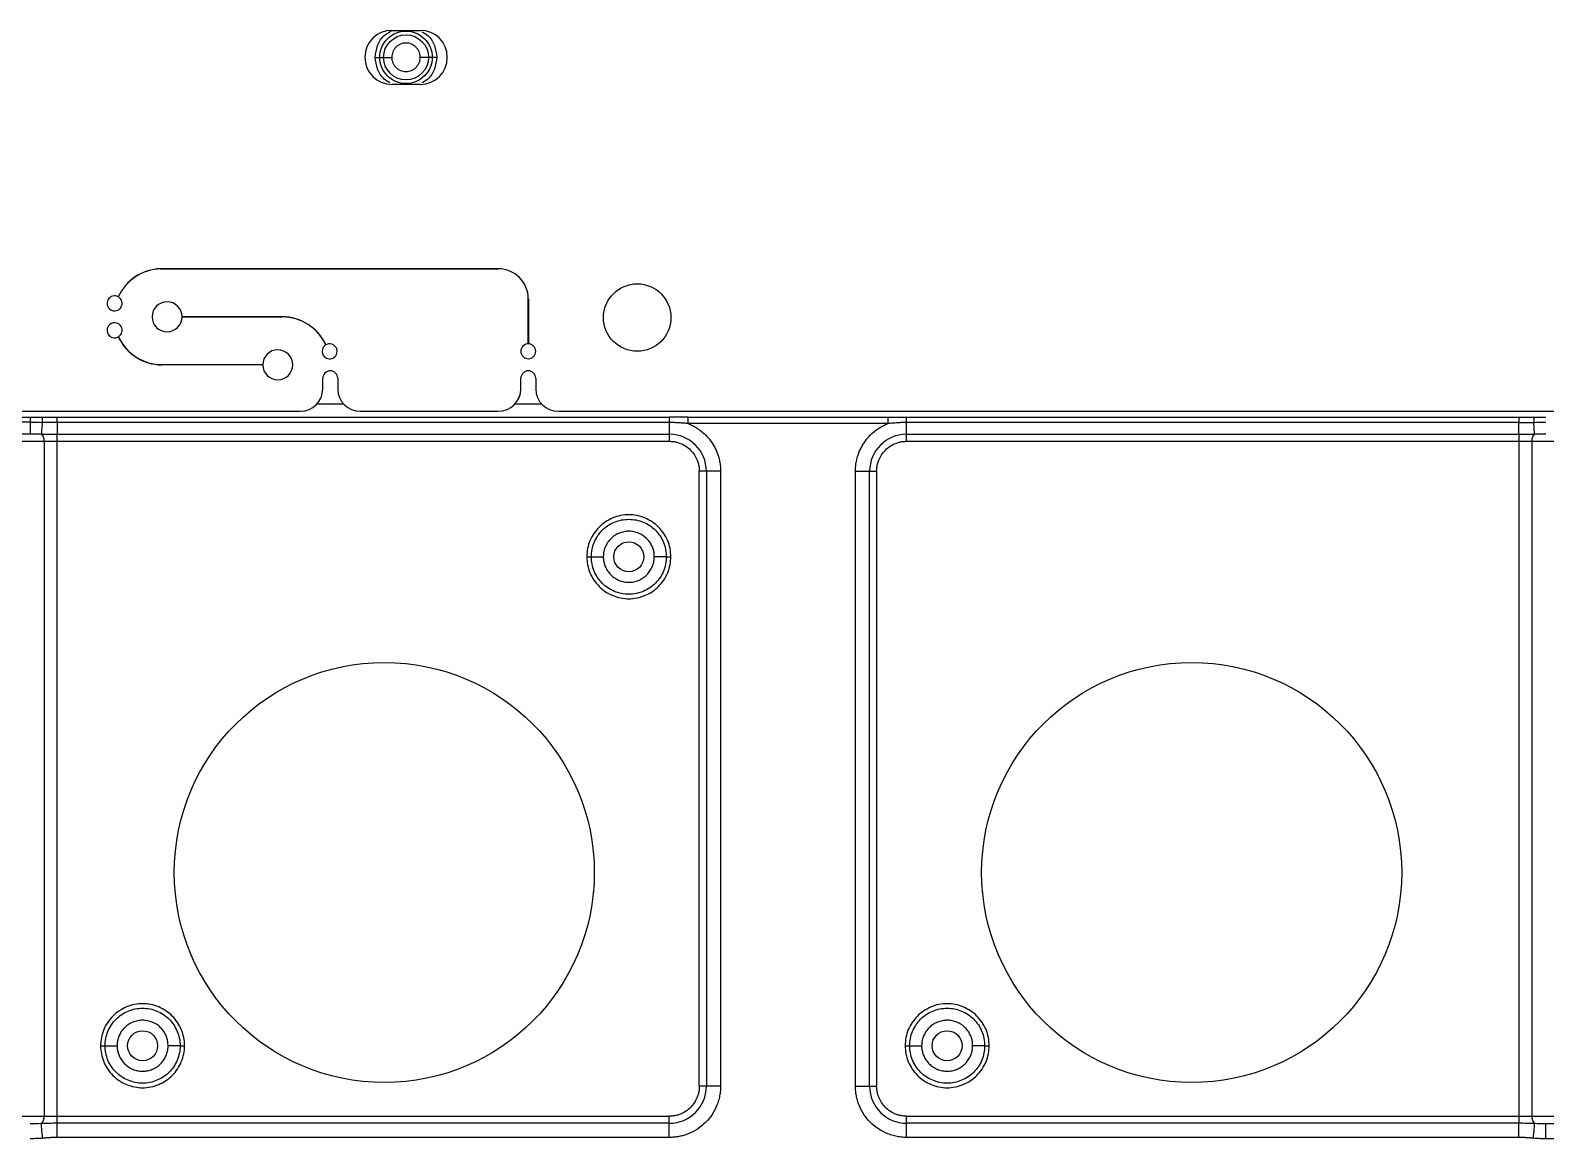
# Model space of a CAD drawing. Header units: millimetres. Extents: x -1 to 1576, y 30 to 633.
# Drawn here: x 148.1 to 249.1, y 485.1 to 559 of the extents above; entities that cross this region are included whole.
import ezdxf

# ---------------------------------------------------------------- set-up
doc = ezdxf.new("R2010")
doc.units = ezdxf.units.MM

msp = doc.modelspace()

# ---------------------------------------------------------------- linework, layer by layer
at = {"color": 7, "linetype": 'Continuous', "lineweight": 25}
for p, q in [((172.16, 558.97), (174.06, 558.97)), ((174.06, 555.37), (172.16, 555.37)), ((156.75, 543.08), (179.26, 543.08)), ((179.26, 543.07), (156.75, 543.07)), ((181.26, 538.07), (181.26, 541.07)), ((181.27, 541.07), (181.27, 538.07)), ((158.18, 539.88), (164.86, 539.88)), ((164.86, 539.87), (158.18, 539.87)), ((156.84, 536.68), (163.56, 536.68)), ((163.56, 536.67), (156.84, 536.67)), ((167.56, 535.07), (167.56, 535.77)), ((168.56, 535.77), (168.56, 535.07)), ((180.76, 535.07), (180.76, 535.77)), ((181.76, 535.77), (181.76, 535.07)), ((132.48, 533.57), (166.06, 533.57)), ((167.18, 534.07), (168.94, 534.07)), ((170.06, 533.57), (179.26, 533.57)), ((180.38, 534.07), (182.14, 534.07)), ((183.26, 533.57), (273.7, 533.57)), ((141.44, 533.17), (148.06, 533.17)), ((148.06, 532.84), (141.44, 532.84)), ((149.85, 533.18), (190.66, 533.18)), ((190.66, 532.82), (149.85, 532.82)), ((190.66, 532.82), (190.66, 531.57)), ((191.92, 533.19), (205.22, 533.19)), ((205.22, 532.75), (191.92, 532.75)), ((206.48, 533.18), (247.29, 533.18)), ((247.29, 532.82), (206.48, 532.82)), ((206.48, 531.57), (206.48, 532.82)), ((134.97, 531.57), (190.66, 531.57)), ((141.44, 532.07), (148.06, 532.07)), ((148.06, 532.09), (148.16, 532.07)), ((148.98, 531.57), (148.98, 486.57)), ((149.85, 532.04), (190.66, 532.04)), ((149.85, 486.1), (149.85, 532.04)), ((206.48, 532.04), (247.29, 532.04)), ((206.48, 531.57), (298.3, 531.57)), ((247.29, 532.04), (247.29, 486.1)), ((248.17, 486.57), (248.17, 531.57)), ((249.03, 532.07), (249.08, 532.08)), ((194.08, 529.57), (192.66, 529.57)), ((192.66, 488.57), (192.66, 529.57)), ((193.13, 529.57), (193.13, 488.57)), ((194.08, 529.57), (194.08, 488.57)), ((203.07, 488.57), (203.07, 529.57)), ((203.07, 529.57), (204.48, 529.57)), ((204.01, 488.57), (204.01, 529.57)), ((204.48, 529.57), (204.48, 488.57)), ((194.08, 488.57), (192.66, 488.57)), ((203.07, 488.57), (204.48, 488.57)), ((98.84, 486.57), (190.66, 486.57)), ((148.11, 486.07), (148.06, 486.07)), ((190.66, 486.1), (149.85, 486.1)), ((190.66, 485.16), (190.66, 486.57)), ((206.48, 485.16), (206.48, 486.57)), ((206.48, 486.57), (298.3, 486.57)), ((247.29, 486.1), (206.48, 486.1)), ((255.7, 486.07), (249.08, 486.07)), ((190.66, 485.16), (149.85, 485.16)), ((247.29, 485.16), (206.48, 485.16)), ((255.7, 485.07), (249.08, 485.07))]:
    msp.add_line(p, q, dxfattribs=at)
at = {"color": 141}
for centre, radius in [((173.11, 557.17), 1.5), ((187.96, 523.87), 1), ((155.55, 491.27), 1), ((209.18, 491.27), 1)]:
    msp.add_circle(centre, radius, dxfattribs=at)
at = {"color": 7, "linetype": 'Continuous', "lineweight": 25}
for centre, radius in [((188.52, 539.82), 2.25), ((171.66, 502.82), 14), ((225.48, 502.82), 14)]:
    msp.add_circle(centre, radius, dxfattribs=at)
for centre, radius, start, end in [((172.16, 557.17), 1.8, 90, 270), ((174.06, 557.17), 1.8, 270, 90), ((156.84, 539.87), 3.21, 91.5822, 155.3856), ((156.84, 539.87), 3.2, 91.5847, 155.403), ((179.26, 541.07), 2, 360, 90), ((179.26, 541.07), 2, 360, 90), ((153.68, 540.77), 0.5, 60.3991, 59.2477), ((157.18, 539.87), 1, 0.2862, 359.7133), ((153.68, 538.97), 0.5, 300.73, 299.5792), ((164.86, 536.67), 3.2, 24.6158, 89.9998), ((164.86, 536.67), 3.19, 24.5983, 89.9998), ((156.84, 539.87), 3.2, 204.6089, 269.9998), ((156.84, 539.87), 3.19, 204.5914, 269.9998), ((164.56, 536.67), 1, 180.286, 179.7136), ((168.02, 537.57), 0.5, 120.7513, 119.6), ((181.26, 537.57), 0.5, 90.573, 89.427), ((168.06, 535.77), 0.5, 360, 180), ((181.26, 535.77), 0.5, 360, 180), ((166.06, 535.07), 1.5, 270, 0), ((170.06, 535.07), 1.5, 180, 270), ((179.26, 535.07), 1.5, 270, 0), ((183.26, 535.07), 1.5, 180, 270), ((148.42, 531.65), 0.562, 352.1767, 47.5651), ((190.66, 529.57), 2.47, 0, 90), ((206.48, 529.57), 2.47, 90, 180), ((248.72, 531.65), 0.562, 132.435, 187.8232), ((190.66, 488.57), 2.47, 270, 360), ((206.48, 488.57), 2.47, 180, 270), ((148.42, 486.5), 0.562, 312.435, 7.8232), ((248.72, 486.5), 0.562, 172.1767, 227.5651)]:
    msp.add_arc(centre, radius, start, end, dxfattribs=at)
for points, knots in [([(171.06, 557.17), (171.09, 557.44), (171.15, 557.97), (171.58, 558.63), (172, 558.87), (172.18, 558.97)], [0, 0, 0, 0, 0.358697, 0.71725, 1, 1, 1, 1]), ([(171.36, 557.17), (171.36, 557.4), (171.4, 557.63), (171.58, 558.05), (171.71, 558.25), (172.03, 558.57), (172.22, 558.7), (172.65, 558.88), (172.88, 558.92), (173.34, 558.92), (173.56, 558.88), (173.99, 558.7), (174.18, 558.57), (174.51, 558.25), (174.63, 558.05), (174.81, 557.63), (174.86, 557.4), (174.86, 557.17)], [0, 0, 0, 0, 0.125, 0.125, 0.25, 0.25, 0.375, 0.375, 0.5, 0.5, 0.625, 0.625, 0.75, 0.75, 0.875, 0.875, 1, 1, 1, 1]), ([(174.17, 558.88), (174.31, 558.8), (174.67, 558.59), (175.06, 557.97), (175.12, 557.44), (175.16, 557.17)], [0, 0, 0, 0, 0.222806, 0.611319, 1, 1, 1, 1]), ([(174.06, 557.17), (174.06, 557.2), (174.05, 557.27), (174.04, 557.36), (174.02, 557.45), (173.97, 557.57), (173.9, 557.7), (173.78, 557.85), (173.64, 557.97), (173.42, 558.09), (173.11, 558.15), (172.79, 558.09), (172.57, 557.97), (172.43, 557.85), (172.31, 557.7), (172.22, 557.54), (172.17, 557.36), (172.16, 557.24), (172.16, 557.17)], [0, 0, 0, 0, 0.031457, 0.062629, 0.093823, 0.125343, 0.187791, 0.250424, 0.312874, 0.375501, 0.500073, 0.624645, 0.687092, 0.749724, 0.812175, 0.874803, 0.937354, 1, 1, 1, 1]), ([(171.06, 557.17), (171.13, 557.17), (171.21, 557.17), (171.32, 557.17), (171.36, 557.17), (171.36, 557.17)], [0, 0, 0, 0, 0.5, 0.5, 1, 1, 1, 1]), ([(172.04, 555.47), (171.91, 555.55), (171.54, 555.76), (171.15, 556.38), (171.09, 556.91), (171.06, 557.17)], [0, 0, 0, 0, 0.222799, 0.611331, 1, 1, 1, 1]), ([(171.06, 557.17), (171.13, 557.17), (171.21, 557.17), (171.32, 557.17), (171.36, 557.17), (171.36, 557.17)], [0, 0, 0, 0, 0.5, 0.5, 1, 1, 1, 1]), ([(171.36, 557.17), (171.36, 557.17), (171.44, 557.17), (171.74, 557.17), (171.95, 557.17), (172.16, 557.17)], [0, 0, 0, 0, 0.5, 0.5, 1, 1, 1, 1]), ([(174.86, 557.17), (174.86, 556.94), (174.81, 556.71), (174.63, 556.29), (174.51, 556.1), (174.18, 555.77), (173.99, 555.64), (173.56, 555.47), (173.34, 555.42), (172.88, 555.42), (172.65, 555.47), (172.22, 555.64), (172.03, 555.77), (171.71, 556.1), (171.58, 556.29), (171.4, 556.71), (171.36, 556.94), (171.36, 557.17)], [0, 0, 0, 0, 0.125, 0.125, 0.25, 0.25, 0.375, 0.375, 0.5, 0.5, 0.625, 0.625, 0.75, 0.75, 0.875, 0.875, 1, 1, 1, 1]), ([(172.16, 557.17), (172.16, 557.14), (172.16, 557.08), (172.17, 556.99), (172.2, 556.9), (172.24, 556.78), (172.31, 556.64), (172.43, 556.5), (172.57, 556.38), (172.79, 556.26), (173.11, 556.2), (173.42, 556.26), (173.64, 556.38), (173.78, 556.5), (173.9, 556.64), (173.99, 556.81), (174.05, 556.99), (174.05, 557.11), (174.06, 557.17)], [0, 0, 0, 0, 0.031456, 0.062628, 0.09382, 0.12534, 0.187786, 0.250416, 0.312865, 0.375491, 0.500071, 0.624648, 0.687097, 0.749729, 0.812179, 0.874806, 0.937356, 1, 1, 1, 1]), ([(174.86, 557.17), (174.86, 557.17), (174.77, 557.17), (174.47, 557.17), (174.27, 557.17), (174.06, 557.17)], [0, 0, 0, 0, 0.5, 0.5, 1, 1, 1, 1]), ([(175.16, 557.17), (175.12, 556.91), (175.06, 556.37), (174.67, 555.75), (174.3, 555.54), (174.16, 555.46)], [0, 0, 0, 0, 0.385126, 0.770091, 1, 1, 1, 1]), ([(175.16, 557.17), (175.08, 557.17), (175, 557.17), (174.89, 557.17), (174.86, 557.17), (174.86, 557.17)], [0, 0, 0, 0, 0.5, 0.5, 1, 1, 1, 1]), ([(148.06, 533.17), (148.21, 533.17), (148.47, 533.17), (148.73, 533.18), (148.85, 533.18)], [0, 0, 0, 0, 0.548125, 1, 1, 1, 1]), ([(148.06, 532.84), (148.06, 532.62), (148.06, 532.43), (148.06, 532.15), (148.06, 532.07), (148.06, 532.07)], [0, 0, 0, 0, 0.5, 0.5, 1, 1, 1, 1]), ([(148.86, 532.83), (148.85, 532.64), (148.83, 532.46), (148.81, 532.19), (148.8, 532.1), (148.8, 532.06)], [0, 0, 0, 0, 0.5, 0.5, 1, 1, 1, 1]), ([(148.85, 533.18), (149.05, 533.18), (149.38, 533.18), (149.71, 533.18), (149.85, 533.18)], [0, 0, 0, 0, 0.580575, 1, 1, 1, 1]), ([(149.85, 532.82), (149.77, 532.82), (149.61, 532.82), (149.34, 532.82), (149.08, 532.83), (148.92, 532.83), (148.86, 532.83)], [0, 0, 0, 0, 0.227703, 0.492892, 0.834607, 1, 1, 1, 1]), ([(149.85, 532.82), (149.85, 532.64), (149.85, 532.48), (149.85, 532.21), (149.85, 532.1), (149.85, 532.04)], [0, 0, 0, 0, 0.5, 0.5, 1, 1, 1, 1]), ([(191.92, 532.75), (191.83, 532.76), (191.66, 532.78), (191.41, 532.79), (191.16, 532.81), (190.91, 532.82), (190.74, 532.82), (190.66, 532.82)], [0, 0, 0, 0, 0.206312, 0.408164, 0.606837, 0.80366, 1, 1, 1, 1]), ([(191.92, 532.75), (191.92, 532.84), (191.92, 532.93), (191.92, 533.08), (191.92, 533.15), (191.92, 533.19)], [0, 0, 0, 0, 0.5, 0.5, 1, 1, 1, 1]), ([(191.92, 532.75), (191.97, 532.73), (192.07, 532.68), (192.22, 532.61), (192.37, 532.53), (192.51, 532.45), (192.65, 532.35), (192.87, 532.18), (193.17, 531.91), (193.5, 531.5), (193.76, 531.05), (193.92, 530.62), (194.02, 530.23), (194.07, 529.9), (194.07, 529.68), (194.08, 529.57)], [0, 0, 0, 0, 0.040883, 0.08158, 0.122187, 0.162802, 0.203521, 0.244441, 0.372171, 0.500035, 0.627766, 0.75563, 0.837187, 0.918385, 1, 1, 1, 1]), ([(203.07, 529.57), (203.07, 529.63), (203.07, 529.74), (203.08, 529.9), (203.1, 530.07), (203.13, 530.23), (203.17, 530.39), (203.24, 530.67), (203.39, 531.05), (203.65, 531.5), (203.97, 531.91), (204.31, 532.22), (204.63, 532.45), (204.92, 532.62), (205.12, 532.7), (205.22, 532.75)], [0, 0, 0, 0, 0.040883, 0.08158, 0.122187, 0.162802, 0.203521, 0.244441, 0.372171, 0.500035, 0.627766, 0.75563, 0.837187, 0.918385, 1, 1, 1, 1]), ([(205.22, 533.19), (205.31, 533.19), (205.52, 533.19), (205.85, 533.18), (206.18, 533.18), (206.39, 533.18), (206.48, 533.18)], [0, 0, 0, 0, 0.200515, 0.50786, 0.778848, 1, 1, 1, 1]), ([(205.22, 533.19), (205.22, 533.15), (205.22, 533.08), (205.22, 532.93), (205.22, 532.84), (205.22, 532.75)], [0, 0, 0, 0, 0.5, 0.5, 1, 1, 1, 1]), ([(206.48, 532.82), (206.38, 532.82), (206.17, 532.82), (205.86, 532.8), (205.54, 532.78), (205.33, 532.76), (205.22, 532.75)], [0, 0, 0, 0, 0.245457, 0.492199, 0.742868, 1, 1, 1, 1]), ([(247.29, 533.18), (247.43, 533.18), (247.77, 533.18), (248.1, 533.18), (248.29, 533.18)], [0, 0, 0, 0, 0.420474, 1, 1, 1, 1]), ([(247.29, 532.04), (247.29, 532.1), (247.29, 532.21), (247.29, 532.48), (247.29, 532.64), (247.29, 532.82)], [0, 0, 0, 0, 0.5, 0.5, 1, 1, 1, 1]), ([(248.34, 532.06), (248.34, 532.1), (248.33, 532.19), (248.31, 532.46), (248.3, 532.64), (248.28, 532.83)], [0, 0, 0, 0, 0.5, 0.5, 1, 1, 1, 1]), ([(248.29, 533.18), (248.41, 533.18), (248.67, 533.17), (248.93, 533.17), (249.08, 533.17)], [0, 0, 0, 0, 0.452244, 1, 1, 1, 1]), ([(190.66, 531.57), (190.7, 531.57), (190.79, 531.57), (190.91, 531.56), (191.04, 531.54), (191.16, 531.51), (191.28, 531.48), (191.49, 531.4), (191.77, 531.26), (192.08, 531), (192.34, 530.68), (192.51, 530.36), (192.6, 530.07), (192.65, 529.82), (192.66, 529.66), (192.66, 529.57)], [0, 0, 0, 0, 0.040276, 0.080243, 0.120058, 0.159883, 0.199877, 0.240199, 0.370043, 0.500057, 0.629901, 0.759916, 0.840121, 0.919721, 1, 1, 1, 1]), ([(204.48, 529.57), (204.48, 529.62), (204.48, 529.7), (204.5, 529.82), (204.51, 529.95), (204.54, 530.07), (204.58, 530.19), (204.65, 530.4), (204.8, 530.68), (205.06, 531), (205.37, 531.26), (205.69, 531.42), (205.98, 531.52), (206.23, 531.56), (206.4, 531.57), (206.48, 531.57)], [0, 0, 0, 0, 0.040276, 0.080243, 0.120058, 0.159883, 0.199877, 0.240199, 0.370043, 0.500057, 0.629901, 0.759916, 0.840121, 0.919721, 1, 1, 1, 1]), ([(190.76, 523.87), (190.76, 524.24), (190.69, 524.61), (190.41, 525.28), (190.2, 525.59), (189.68, 526.11), (189.37, 526.32), (188.69, 526.6), (188.33, 526.67), (187.59, 526.67), (187.23, 526.6), (186.55, 526.32), (186.24, 526.11), (185.72, 525.59), (185.51, 525.28), (185.23, 524.61), (185.16, 524.24), (185.16, 523.87)], [0, 0, 0, 0, 0.125, 0.125, 0.25, 0.25, 0.375, 0.375, 0.5, 0.5, 0.625, 0.625, 0.75, 0.75, 0.875, 0.875, 1, 1, 1, 1]), ([(185.46, 523.87), (185.46, 524.2), (185.53, 524.53), (185.78, 525.13), (185.96, 525.41), (186.42, 525.87), (186.7, 526.06), (187.31, 526.31), (187.63, 526.37), (188.29, 526.37), (188.62, 526.31), (189.22, 526.06), (189.5, 525.87), (189.96, 525.41), (190.15, 525.13), (190.4, 524.53), (190.46, 524.2), (190.46, 523.87)], [0, 0, 0, 0, 0.125, 0.125, 0.25, 0.25, 0.375, 0.375, 0.5, 0.5, 0.625, 0.625, 0.75, 0.75, 0.875, 0.875, 1, 1, 1, 1]), ([(189.66, 523.87), (189.66, 523.92), (189.66, 524.01), (189.64, 524.14), (189.62, 524.27), (189.58, 524.4), (189.51, 524.59), (189.38, 524.82), (189.17, 525.08), (188.91, 525.3), (188.62, 525.45), (188.3, 525.55), (187.96, 525.58), (187.63, 525.55), (187.31, 525.45), (187.01, 525.3), (186.75, 525.08), (186.54, 524.82), (186.4, 524.56), (186.31, 524.31), (186.27, 524.1), (186.26, 523.95), (186.26, 523.87)], [0, 0, 0, 0, 0.0251789, 0.0501306, 0.075011, 0.0999772, 0.1251847, 0.1875884, 0.2500967, 0.3125049, 0.375015, 0.4374743, 0.5000339, 0.562494, 0.6250503, 0.6874503, 0.7499574, 0.812365, 0.8748675, 0.9166751, 0.9581433, 1, 1, 1, 1]), ([(185.16, 523.87), (185.24, 523.87), (185.32, 523.87), (185.43, 523.87), (185.46, 523.87), (185.46, 523.87)], [0, 0, 0, 0, 0.5, 0.5, 1, 1, 1, 1]), ([(185.16, 523.87), (185.16, 523.51), (185.23, 523.14), (185.51, 522.46), (185.72, 522.15), (186.24, 521.63), (186.55, 521.43), (187.23, 521.15), (187.59, 521.07), (188.33, 521.07), (188.69, 521.15), (189.37, 521.43), (189.68, 521.63), (190.2, 522.15), (190.41, 522.46), (190.69, 523.14), (190.76, 523.51), (190.76, 523.87)], [0, 0, 0, 0, 0.125, 0.125, 0.25, 0.25, 0.375, 0.375, 0.5, 0.5, 0.625, 0.625, 0.75, 0.75, 0.875, 0.875, 1, 1, 1, 1]), ([(190.46, 523.87), (190.46, 523.55), (190.4, 523.22), (190.15, 522.61), (189.96, 522.34), (189.5, 521.87), (189.22, 521.69), (188.62, 521.44), (188.29, 521.37), (187.63, 521.37), (187.31, 521.44), (186.7, 521.69), (186.42, 521.87), (185.96, 522.34), (185.78, 522.61), (185.53, 523.22), (185.46, 523.55), (185.46, 523.87)], [0, 0, 0, 0, 0.125, 0.125, 0.25, 0.25, 0.375, 0.375, 0.5, 0.5, 0.625, 0.625, 0.75, 0.75, 0.875, 0.875, 1, 1, 1, 1]), ([(185.46, 523.87), (185.46, 523.87), (185.55, 523.87), (185.84, 523.87), (186.05, 523.87), (186.26, 523.87)], [0, 0, 0, 0, 0.5, 0.5, 1, 1, 1, 1]), ([(186.26, 523.87), (186.26, 523.83), (186.26, 523.74), (186.28, 523.61), (186.31, 523.48), (186.34, 523.35), (186.41, 523.16), (186.54, 522.92), (186.75, 522.66), (187.01, 522.45), (187.31, 522.29), (187.63, 522.19), (187.96, 522.16), (188.29, 522.19), (188.62, 522.29), (188.91, 522.45), (189.17, 522.66), (189.38, 522.92), (189.52, 523.19), (189.61, 523.43), (189.65, 523.65), (189.66, 523.8), (189.66, 523.87)], [0, 0, 0, 0, 0.025112, 0.050024, 0.074894, 0.099876, 0.125125, 0.187521, 0.250086, 0.312492, 0.374998, 0.437458, 0.500018, 0.562478, 0.625038, 0.687445, 0.749955, 0.812363, 0.874867, 0.916676, 0.958144, 1, 1, 1, 1]), ([(190.46, 523.87), (190.46, 523.87), (190.37, 523.87), (190.08, 523.87), (189.87, 523.87), (189.66, 523.87)], [0, 0, 0, 0, 0.5, 0.5, 1, 1, 1, 1]), ([(190.46, 523.87), (190.46, 523.87), (190.49, 523.87), (190.6, 523.87), (190.68, 523.87), (190.76, 523.87)], [0, 0, 0, 0, 0.5, 0.5, 1, 1, 1, 1]), ([(158.35, 491.27), (158.35, 491.64), (158.27, 492.01), (157.99, 492.68), (157.79, 492.99), (157.27, 493.51), (156.96, 493.72), (156.28, 494), (155.91, 494.07), (155.18, 494.07), (154.81, 494), (154.14, 493.72), (153.83, 493.51), (153.31, 492.99), (153.1, 492.68), (152.82, 492.01), (152.75, 491.64), (152.75, 491.27)], [0, 0, 0, 0, 0.125, 0.125, 0.25, 0.25, 0.375, 0.375, 0.5, 0.5, 0.625, 0.625, 0.75, 0.75, 0.875, 0.875, 1, 1, 1, 1]), ([(211.98, 491.27), (211.98, 491.64), (211.91, 492.01), (211.63, 492.68), (211.42, 492.99), (210.9, 493.51), (210.59, 493.72), (209.91, 494), (209.55, 494.07), (208.81, 494.07), (208.45, 494), (207.77, 493.72), (207.46, 493.51), (206.94, 492.99), (206.73, 492.68), (206.45, 492.01), (206.38, 491.64), (206.38, 491.27)], [0, 0, 0, 0, 0.125, 0.125, 0.25, 0.25, 0.375, 0.375, 0.5, 0.5, 0.625, 0.625, 0.75, 0.75, 0.875, 0.875, 1, 1, 1, 1]), ([(153.05, 491.27), (153.05, 491.6), (153.11, 491.93), (153.36, 492.53), (153.55, 492.81), (154.01, 493.27), (154.29, 493.46), (154.89, 493.71), (155.22, 493.77), (155.88, 493.77), (156.2, 493.71), (156.81, 493.46), (157.08, 493.27), (157.55, 492.81), (157.73, 492.53), (157.98, 491.93), (158.05, 491.6), (158.05, 491.27)], [0, 0, 0, 0, 0.125, 0.125, 0.25, 0.25, 0.375, 0.375, 0.5, 0.5, 0.625, 0.625, 0.75, 0.75, 0.875, 0.875, 1, 1, 1, 1]), ([(157.25, 491.27), (157.25, 491.32), (157.24, 491.41), (157.23, 491.54), (157.2, 491.67), (157.17, 491.8), (157.1, 491.99), (156.97, 492.22), (156.76, 492.48), (156.5, 492.7), (156.2, 492.85), (155.88, 492.95), (155.55, 492.98), (155.21, 492.95), (154.89, 492.85), (154.6, 492.7), (154.34, 492.48), (154.12, 492.22), (153.98, 491.96), (153.9, 491.71), (153.86, 491.5), (153.85, 491.35), (153.85, 491.27)], [0, 0, 0, 0, 0.025179, 0.050131, 0.075011, 0.099977, 0.125185, 0.187588, 0.250097, 0.312505, 0.375015, 0.437474, 0.500034, 0.562494, 0.62505, 0.68745, 0.749957, 0.812365, 0.874867, 0.916675, 0.958143, 1, 1, 1, 1]), ([(206.68, 491.27), (206.68, 491.6), (206.75, 491.93), (207, 492.53), (207.18, 492.81), (207.64, 493.27), (207.92, 493.46), (208.53, 493.71), (208.85, 493.77), (209.51, 493.77), (209.84, 493.71), (210.44, 493.46), (210.72, 493.27), (211.18, 492.81), (211.37, 492.53), (211.62, 491.93), (211.68, 491.6), (211.68, 491.27)], [0, 0, 0, 0, 0.125, 0.125, 0.25, 0.25, 0.375, 0.375, 0.5, 0.5, 0.625, 0.625, 0.75, 0.75, 0.875, 0.875, 1, 1, 1, 1]), ([(210.88, 491.27), (210.88, 491.32), (210.88, 491.41), (210.86, 491.54), (210.84, 491.67), (210.8, 491.8), (210.73, 491.99), (210.6, 492.22), (210.39, 492.48), (210.13, 492.7), (209.84, 492.85), (209.52, 492.95), (209.18, 492.98), (208.85, 492.95), (208.53, 492.85), (208.23, 492.7), (207.97, 492.48), (207.76, 492.22), (207.62, 491.96), (207.53, 491.71), (207.49, 491.5), (207.48, 491.35), (207.48, 491.27)], [0, 0, 0, 0, 0.025179, 0.050131, 0.075011, 0.099977, 0.125185, 0.187588, 0.250097, 0.312505, 0.375015, 0.437474, 0.500034, 0.562494, 0.62505, 0.68745, 0.749957, 0.812365, 0.874867, 0.916675, 0.958143, 1, 1, 1, 1]), ([(152.75, 491.27), (152.75, 490.91), (152.82, 490.54), (153.1, 489.86), (153.31, 489.55), (153.83, 489.03), (154.14, 488.83), (154.81, 488.55), (155.18, 488.47), (155.91, 488.47), (156.28, 488.55), (156.96, 488.83), (157.27, 489.03), (157.79, 489.55), (157.99, 489.86), (158.27, 490.54), (158.35, 490.91), (158.35, 491.27)], [0, 0, 0, 0, 0.125, 0.125, 0.25, 0.25, 0.375, 0.375, 0.5, 0.5, 0.625, 0.625, 0.75, 0.75, 0.875, 0.875, 1, 1, 1, 1]), ([(152.75, 491.27), (152.83, 491.27), (152.9, 491.27), (153.02, 491.27), (153.05, 491.27), (153.05, 491.27)], [0, 0, 0, 0, 0.5, 0.5, 1, 1, 1, 1]), ([(158.05, 491.27), (158.05, 490.95), (157.98, 490.62), (157.73, 490.01), (157.55, 489.74), (157.08, 489.27), (156.81, 489.09), (156.2, 488.84), (155.88, 488.77), (155.22, 488.77), (154.89, 488.84), (154.29, 489.09), (154.01, 489.27), (153.55, 489.74), (153.36, 490.01), (153.11, 490.62), (153.05, 490.95), (153.05, 491.27)], [0, 0, 0, 0, 0.125, 0.125, 0.25, 0.25, 0.375, 0.375, 0.5, 0.5, 0.625, 0.625, 0.75, 0.75, 0.875, 0.875, 1, 1, 1, 1]), ([(153.05, 491.27), (153.05, 491.27), (153.13, 491.27), (153.43, 491.27), (153.64, 491.27), (153.85, 491.27)], [0, 0, 0, 0, 0.5, 0.5, 1, 1, 1, 1]), ([(153.85, 491.27), (153.85, 491.23), (153.85, 491.14), (153.87, 491.01), (153.89, 490.88), (153.93, 490.75), (154, 490.56), (154.12, 490.32), (154.34, 490.06), (154.6, 489.85), (154.89, 489.69), (155.21, 489.59), (155.55, 489.56), (155.88, 489.59), (156.2, 489.69), (156.5, 489.85), (156.76, 490.06), (156.97, 490.32), (157.11, 490.59), (157.19, 490.83), (157.24, 491.05), (157.25, 491.2), (157.25, 491.27)], [0, 0, 0, 0, 0.025112, 0.050024, 0.074894, 0.099876, 0.125125, 0.187521, 0.250086, 0.312492, 0.374998, 0.437457, 0.500018, 0.562477, 0.625038, 0.687445, 0.749954, 0.812363, 0.874867, 0.916676, 0.958144, 1, 1, 1, 1]), ([(158.05, 491.27), (158.05, 491.27), (157.96, 491.27), (157.67, 491.27), (157.46, 491.27), (157.25, 491.27)], [0, 0, 0, 0, 0.5, 0.5, 1, 1, 1, 1]), ([(158.05, 491.27), (158.05, 491.27), (158.08, 491.27), (158.19, 491.27), (158.27, 491.27), (158.35, 491.27)], [0, 0, 0, 0, 0.5, 0.5, 1, 1, 1, 1]), ([(206.38, 491.27), (206.38, 490.91), (206.45, 490.54), (206.73, 489.86), (206.94, 489.55), (207.46, 489.03), (207.77, 488.83), (208.45, 488.55), (208.81, 488.47), (209.55, 488.47), (209.91, 488.55), (210.59, 488.83), (210.9, 489.03), (211.42, 489.55), (211.63, 489.86), (211.91, 490.54), (211.98, 490.91), (211.98, 491.27)], [0, 0, 0, 0, 0.125, 0.125, 0.25, 0.25, 0.375, 0.375, 0.5, 0.5, 0.625, 0.625, 0.75, 0.75, 0.875, 0.875, 1, 1, 1, 1]), ([(206.38, 491.27), (206.46, 491.27), (206.54, 491.27), (206.65, 491.27), (206.68, 491.27), (206.68, 491.27)], [0, 0, 0, 0, 0.5, 0.5, 1, 1, 1, 1]), ([(211.68, 491.27), (211.68, 490.95), (211.62, 490.62), (211.37, 490.01), (211.18, 489.74), (210.72, 489.27), (210.44, 489.09), (209.84, 488.84), (209.51, 488.77), (208.85, 488.77), (208.53, 488.84), (207.92, 489.09), (207.64, 489.27), (207.18, 489.74), (207, 490.01), (206.75, 490.62), (206.68, 490.95), (206.68, 491.27)], [0, 0, 0, 0, 0.125, 0.125, 0.25, 0.25, 0.375, 0.375, 0.5, 0.5, 0.625, 0.625, 0.75, 0.75, 0.875, 0.875, 1, 1, 1, 1]), ([(206.68, 491.27), (206.68, 491.27), (206.77, 491.27), (207.06, 491.27), (207.27, 491.27), (207.48, 491.27)], [0, 0, 0, 0, 0.5, 0.5, 1, 1, 1, 1]), ([(207.48, 491.27), (207.48, 491.23), (207.48, 491.14), (207.5, 491.01), (207.53, 490.88), (207.56, 490.75), (207.63, 490.56), (207.76, 490.32), (207.97, 490.06), (208.23, 489.85), (208.53, 489.69), (208.85, 489.59), (209.18, 489.56), (209.51, 489.59), (209.84, 489.69), (210.13, 489.85), (210.39, 490.06), (210.6, 490.32), (210.74, 490.59), (210.83, 490.83), (210.87, 491.05), (210.88, 491.2), (210.88, 491.27)], [0, 0, 0, 0, 0.025112, 0.050024, 0.074894, 0.099876, 0.125125, 0.187521, 0.250086, 0.312492, 0.374998, 0.437457, 0.500018, 0.562477, 0.625038, 0.687445, 0.749954, 0.812363, 0.874867, 0.916676, 0.958144, 1, 1, 1, 1]), ([(211.68, 491.27), (211.68, 491.27), (211.59, 491.27), (211.3, 491.27), (211.09, 491.27), (210.88, 491.27)], [0, 0, 0, 0, 0.5, 0.5, 1, 1, 1, 1]), ([(211.68, 491.27), (211.68, 491.27), (211.71, 491.27), (211.82, 491.27), (211.9, 491.27), (211.98, 491.27)], [0, 0, 0, 0, 0.5, 0.5, 1, 1, 1, 1]), ([(194.08, 488.57), (194.07, 488.51), (194.07, 488.39), (194.06, 488.2), (194.03, 488.02), (194, 487.84), (193.95, 487.67), (193.9, 487.49), (193.78, 487.16), (193.54, 486.68), (193.09, 486.14), (192.55, 485.7), (192.04, 485.43), (191.61, 485.29), (191.3, 485.21), (190.98, 485.17), (190.77, 485.16), (190.66, 485.16)], [0, 0, 0, 0, 0.034552, 0.068858, 0.103016, 0.137128, 0.171294, 0.205615, 0.240191, 0.37006, 0.500029, 0.629897, 0.759866, 0.820152, 0.879909, 0.939678, 1, 1, 1, 1]), ([(192.66, 488.57), (192.66, 488.53), (192.66, 488.45), (192.65, 488.32), (192.63, 488.2), (192.6, 488.08), (192.56, 487.96), (192.49, 487.75), (192.35, 487.47), (192.08, 487.15), (191.77, 486.89), (191.45, 486.72), (191.16, 486.63), (190.91, 486.58), (190.75, 486.58), (190.66, 486.57)], [0, 0, 0, 0, 0.040276, 0.080243, 0.120058, 0.159883, 0.199877, 0.240199, 0.370043, 0.500057, 0.629901, 0.759916, 0.840121, 0.919721, 1, 1, 1, 1]), ([(206.48, 485.16), (206.42, 485.16), (206.3, 485.16), (206.11, 485.18), (205.93, 485.2), (205.75, 485.24), (205.57, 485.28), (205.4, 485.33), (205.06, 485.46), (204.59, 485.7), (204.05, 486.14), (203.61, 486.68), (203.34, 487.2), (203.2, 487.62), (203.12, 487.93), (203.08, 488.25), (203.07, 488.47), (203.07, 488.57)], [0, 0, 0, 0, 0.034552, 0.068858, 0.103016, 0.137128, 0.171294, 0.205615, 0.240191, 0.37006, 0.500029, 0.629897, 0.759866, 0.820152, 0.879909, 0.939678, 1, 1, 1, 1]), ([(206.48, 486.57), (206.44, 486.57), (206.35, 486.58), (206.23, 486.59), (206.11, 486.61), (205.98, 486.63), (205.86, 486.67), (205.66, 486.74), (205.37, 486.89), (205.06, 487.15), (204.8, 487.47), (204.63, 487.79), (204.54, 488.07), (204.49, 488.32), (204.48, 488.49), (204.48, 488.57)], [0, 0, 0, 0, 0.040276, 0.080243, 0.120058, 0.159883, 0.199877, 0.240199, 0.370043, 0.500057, 0.629901, 0.759916, 0.840121, 0.919721, 1, 1, 1, 1]), ([(148.88, 485.1), (148.86, 485.33), (148.84, 485.56), (148.81, 485.92), (148.8, 486.04), (148.8, 486.08)], [0, 0, 0, 0, 0.5, 0.5, 1, 1, 1, 1]), ([(149.85, 485.16), (149.85, 485.36), (149.85, 485.57), (149.85, 485.9), (149.85, 486.03), (149.85, 486.1)], [0, 0, 0, 0, 0.5, 0.5, 1, 1, 1, 1]), ([(247.29, 485.16), (247.29, 485.36), (247.29, 485.57), (247.29, 485.9), (247.29, 486.03), (247.29, 486.1)], [0, 0, 0, 0, 0.5, 0.5, 1, 1, 1, 1]), ([(248.26, 485.1), (248.28, 485.33), (248.3, 485.56), (248.33, 485.92), (248.34, 486.04), (248.34, 486.08)], [0, 0, 0, 0, 0.5, 0.5, 1, 1, 1, 1]), ([(249.08, 485.07), (249.08, 485.2), (249.08, 485.33), (249.08, 485.58), (249.08, 485.69), (249.08, 485.87), (249.08, 485.95), (249.08, 486.05), (249.08, 486.07), (249.08, 486.07)], [0, 0, 0, 0, 0.25, 0.25, 0.5, 0.5, 0.75, 0.75, 1, 1, 1, 1]), ([(148.88, 485.1), (148.82, 485.09), (148.7, 485.09), (148.51, 485.08), (148.29, 485.07), (148.14, 485.07), (148.06, 485.07)], [0, 0, 0, 0, 0.2078706, 0.4437568, 0.7077728, 1, 1, 1, 1]), ([(149.85, 485.16), (149.77, 485.16), (149.62, 485.16), (149.38, 485.14), (149.13, 485.12), (148.96, 485.11), (148.88, 485.1)], [0, 0, 0, 0, 0.2323707, 0.4852888, 0.7374116, 1, 1, 1, 1]), ([(248.26, 485.1), (248.18, 485.11), (248.01, 485.12), (247.76, 485.14), (247.53, 485.16), (247.37, 485.16), (247.29, 485.16)], [0, 0, 0, 0, 0.26275, 0.514851, 0.767475, 1, 1, 1, 1]), ([(249.08, 485.07), (248.93, 485.07), (248.66, 485.07), (248.38, 485.09), (248.26, 485.1)], [0, 0, 0, 0, 0.556213, 1, 1, 1, 1])]:
    msp.add_open_spline(points, degree=3, knots=knots, dxfattribs=at)
for points in [[(148.06, 533.17), (148.06, 533.11), (148.06, 532.98), (148.06, 532.84)], [(148.06, 532.84), (148.33, 532.84), (148.59, 532.84), (148.86, 532.83)], [(148.85, 533.18), (148.86, 533.11), (148.86, 532.98), (148.86, 532.83)], [(149.85, 532.82), (149.85, 532.97), (149.85, 533.11), (149.85, 533.18)], [(191.92, 533.19), (191.49, 533.19), (191.07, 533.18), (190.66, 533.18)], [(190.66, 533.18), (190.66, 533.11), (190.66, 532.97), (190.66, 532.82)], [(206.48, 532.82), (206.48, 532.97), (206.48, 533.11), (206.48, 533.18)], [(247.29, 533.18), (247.29, 533.11), (247.29, 532.97), (247.29, 532.82)], [(247.29, 532.82), (247.62, 532.82), (247.94, 532.83), (248.28, 532.83)], [(248.29, 533.18), (248.29, 533.11), (248.28, 532.98), (248.28, 532.83)], [(248.28, 532.83), (248.55, 532.84), (248.82, 532.84), (249.08, 532.84)], [(148.06, 532.07), (148.32, 532.07), (148.56, 532.07), (148.8, 532.06)], [(148.8, 532.06), (149.12, 532.05), (149.49, 532.04), (149.85, 532.04)], [(247.29, 532.04), (247.66, 532.04), (248.02, 532.05), (248.34, 532.06)], [(248.34, 532.06), (248.58, 532.07), (248.82, 532.07), (249.08, 532.07)], [(148.8, 486.08), (148.56, 486.07), (148.32, 486.07), (148.06, 486.07)], [(149.85, 486.1), (149.49, 486.1), (149.12, 486.09), (148.8, 486.08)], [(248.34, 486.08), (248.02, 486.09), (247.66, 486.1), (247.29, 486.1)], [(249.08, 486.07), (248.82, 486.07), (248.58, 486.07), (248.34, 486.08)]]:
    msp.add_open_spline(points, degree=3, dxfattribs=at)

doc.saveas('drawing.dxf')
